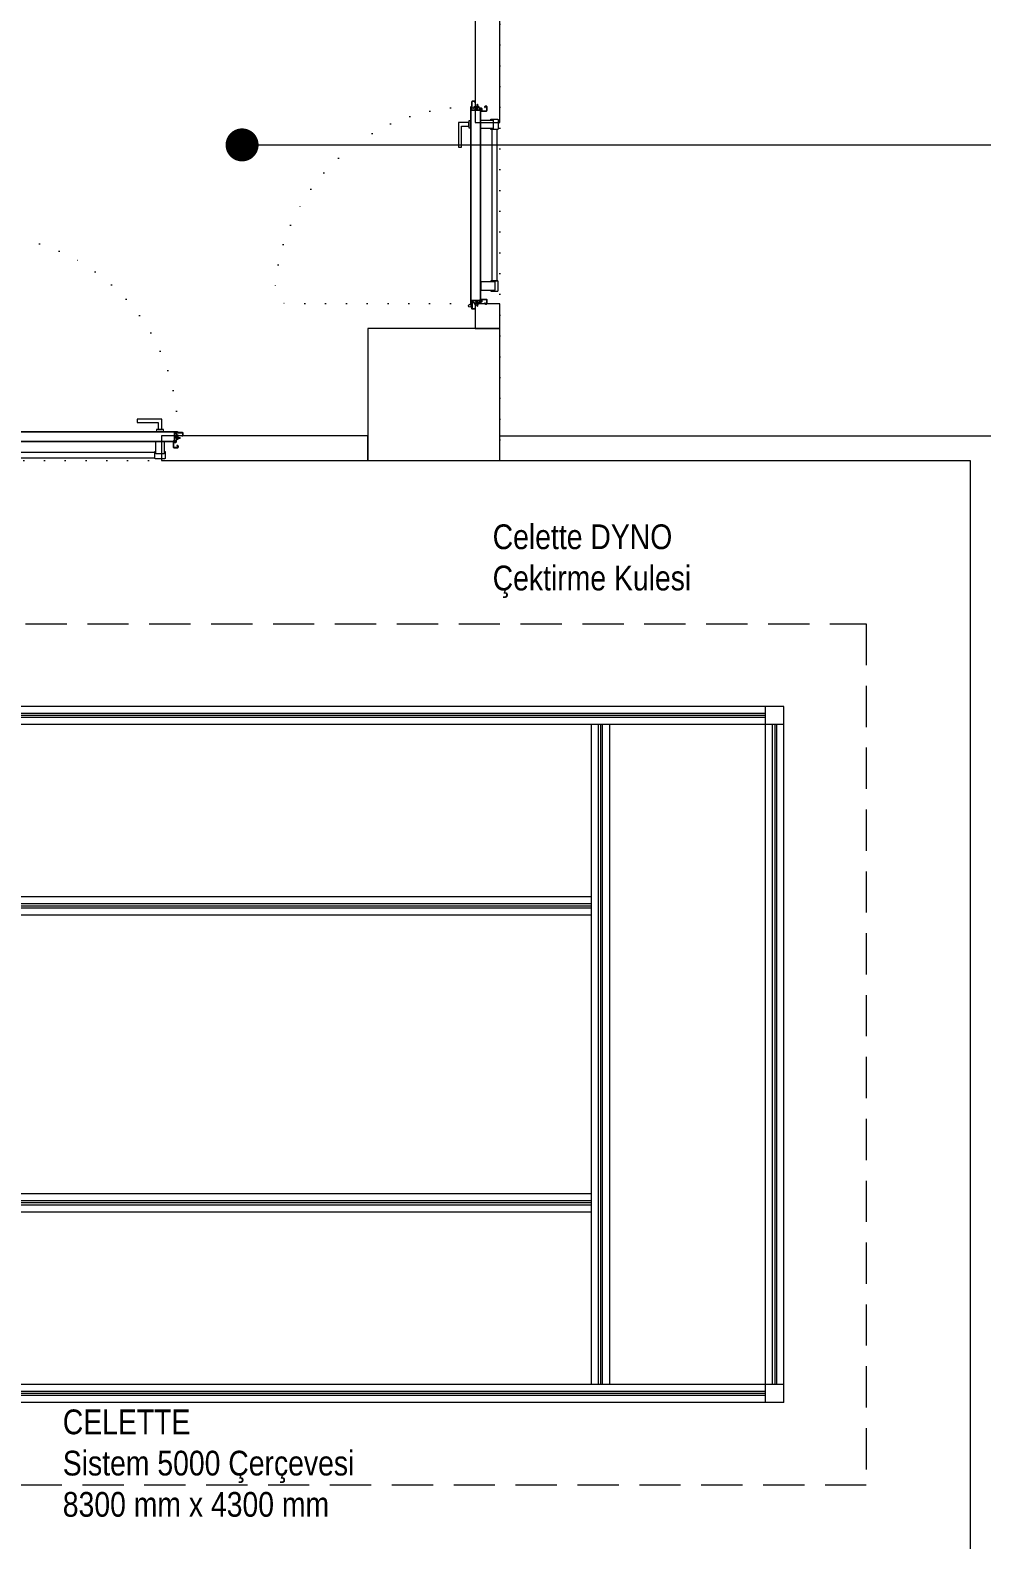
# Model space of a CAD drawing. Header units: metres. Extents: x -17822 to 152406, y -4219 to 19791.
# Drawn here: x 4155 to 4732, y 1746 to 2661 of the extents above; entities that cross this region are included whole.
import ezdxf

# ---------------------------------------------------------------- set-up
doc = ezdxf.new("R2010")
doc.units = ezdxf.units.M
doc.header["$LTSCALE"] = 100
doc.header["$MEASUREMENT"] = 0
doc.linetypes.add('DOT2', pattern=[0.125, 0, -0.125])
doc.linetypes.add('HIDDEN', pattern=[0.375, 0.25, -0.125])
doc.layers.get('0').update_dxf_attribs({"color": 9, "lineweight": 9})
for name, color, linetype, lineweight in [('00', 9, 'Continuous', 9), ('01', 9, 'Continuous', 9), ('06D', 9, 'Continuous', 9), ('10', 9, 'Continuous', 9), ('14', 9, 'Continuous', 9), ('20', 9, 'DOT2', 9), ('21_mahal200', 9, 'Continuous', 9), ('32-ekipman', 9, 'Continuous', 9)]:
    doc.layers.add(name, color=color, linetype=linetype, lineweight=lineweight)
doc.styles.add('MuuM_TEXT-STANDART', font='ARIALN.TTF')
doc.styles.get("Standard").update_dxf_attribs({"font": 'ARIALN.TTF'})
doc.dimstyles.new('MuuM_DIM200', dxfattribs={"dimscale": 20, "dimtxt": 2, "dimasz": 1, "dimexe": 1, "dimexo": 1, "dimgap": 1, "dimtad": 1, "dimdec": 1, "dimrnd": 0.5, "dimdsep": 46, "dimtxsty": 'MuuM_TEXT-STANDART', "dimblk": 'ARCHTICK', "dimcen": 0, "dimdle": 0.15, "dimclrd": 256, "dimclre": 256, "dimclrt": 256, "dimadec": 0, "dimazin": 0, "dimtfac": 5, "dimtdec": 1, "dimtix": 1, "dimtmove": 2, "dimatfit": 3, "dimldrblk": 'DOT', "dimfxl": 3, "dimfxlon": 1, "dimtolj": 1, "dimlwd": -1, "dimlwe": -1, "dimarcsym": 0})

# ---------------------------------------------------------------- blocks, each defined once
blk = doc.blocks.new('p-kolon_80x80')
blk.add_lwpolyline([(-40, -40), (40, -40), (40, 40), (-40, 40)], close=True)
blk = doc.blocks.new('2.bod.sitatik')
at = {"layer": '01'}
blk.add_blockref('p-kolon_80x80', (4400, -6190), dxfattribs=at)
blk = doc.blocks.new('*U19')
at = {"ltscale": 15}
for p, q in [((-25, 1), (-26, 0)), ((-25, -1), (-26, 0)), ((-23, 1), (-25, 1)), ((-23, 1), (-23, -2)), ((-21, -3), (-18, 3)), ((-21, -3), (-18, 3)), ((-20, -3), (-17, 3)), ((-20, -3), (-16, 3)), ((-18, -3), (-15, 3)), ((-18, -3), (-15, 3)), ((-18, 1), (-18, 2)), ((-17, -3), (-14, 3)), ((-17, -3), (-13, 3)), ((-17, 1), (-17, 2)), ((-15, -3), (-12, 3)), ((-15, -3), (-12, 3)), ((-15, 1), (-15, 2)), ((-14, -3), (-11, 3)), ((-14, -3), (-10, 3)), ((-14, 1), (-14, 2)), ((-12, -3), (-9, 3)), ((-12, -3), (-9, 3)), ((-12, 1), (-12, 2)), ((-11, -3), (-8, 3)), ((-11, -3), (-7, 3)), ((-11, 1), (-11, 2)), ((-9, -3), (-6, 3)), ((-9, -3), (-6, 3)), ((-9, 1), (-9, 2)), ((-8, -3), (-4, 3)), ((-8, -3), (-5, 3)), ((-8, 1), (-8, 2)), ((-6, -3), (-3, 3)), ((-6, -3), (-3, 3)), ((-6, 1), (-6, 2)), ((-5, -3), (-1, 3)), ((-5, -3), (-2, 3)), ((-5, 1), (-5, 2)), ((-3, 1), (-3, 2)), ((0, 4), (-2, 1)), ((-2, 1), (-2, 2)), ((0, 0), (-1, 0)), ((-25, -1), (-23, -2)), ((-9, -2), (-23, -2)), ((-21, -3), (-21, -2)), ((-20, -3), (-19, -2)), ((-20, -2), (-19, -2)), ((-19, -2), (-18, -2)), ((-18, -3), (-18, -2)), ((-17, -3), (-16, -2)), ((-17, -2), (-16, -2)), ((-16, -2), (-15, -2)), ((-15, -3), (-15, -2)), ((-14, -3), (-13, -2)), ((-14, -2), (-13, -2)), ((-13, -2), (-12, -2)), ((-12, -3), (-12, -2)), ((-11, -3), (-10, -2)), ((-11, -2), (-10, -2)), ((-10, -2), (-9, -2)), ((-9, -3), (-9, -2)), ((-8, -2), (-7, -2)), ((-8, -3), (-7, -2)), ((-7, -2), (-6, -2)), ((-6, -3), (-6, -2)), ((-5, -2), (-4, -2)), ((-5, -3), (-4, -2)), ((-4, -2), (-2, -2)), ((0, -4), (-2, -2)), ((0, 0), (-1, 0))]:
    blk.add_line(p, q, dxfattribs=at)
for p, q in [((-7, 1), (-23, 1)), ((-17, 1), (-19, 1)), ((-16, 1), (-17, 1)), ((-14, 1), (-16, 1)), ((-13, 1), (-14, 1)), ((-11, 1), (-13, 1)), ((-10, 1), (-11, 1)), ((-8, 1), (-10, 1)), ((-7, 1), (-8, 1)), ((-5, 1), (-7, 1)), ((-4, 1), (-5, 1)), ((-2, 1), (-4, 1)), ((-2, 1), (-2, 1)), ((0, 0), (0, 4)), ((-2, -2), (-2, -2)), ((0, 0), (0, -4))]:
    blk.add_line(p, q)
for centre, radius, start, end in [((-26, 4), 3.92, 274.361, 322.1025), ((-26, -4), 3.92, 37.8975, 85.639), ((-18, 3), 0.0971, 330.3204, 150.3204), ((-17, 3), 0.0971, 330.3204, 150.3204), ((-15, 3), 0.0971, 330.3204, 150.3204), ((-14, 3), 0.0971, 330.3204, 150.3204), ((-12, 3), 0.0971, 330.3204, 150.3204), ((-11, 3), 0.0971, 330.3204, 150.3204), ((-9, 3), 0.0971, 330.3204, 150.3204), ((-8, 3), 0.0971, 330.3204, 150.3204), ((-6, 3), 0.0971, 330.3204, 150.3204), ((-5, 3), 0.0971, 330.3204, 150.3204), ((-3, 3), 0.0971, 330.3204, 150.3204), ((-2, 3), 0.0971, 330.3204, 150.3204), ((-1, 0), 0.486, 90, 270), ((0, 4), 0.25, 0, 150.0864), ((-21, -3), 0.0971, 150.3204, 330.3204), ((-20, -3), 0.0971, 150.3204, 330.3204), ((-18, -3), 0.0971, 150.3204, 330.3204), ((-17, -3), 0.0971, 150.3204, 330.3204), ((-15, -3), 0.0971, 150.3204, 330.3204), ((-14, -3), 0.0971, 150.3204, 330.3204), ((-12, -3), 0.0971, 150.3204, 330.3204), ((-11, -3), 0.0971, 150.3204, 330.3204), ((-9, -3), 0.0971, 150.3204, 330.3204), ((-8, -3), 0.0971, 150.3204, 330.3204), ((-6, -3), 0.0971, 150.3204, 330.3204), ((-5, -3), 0.0971, 150.3204, 330.3204), ((0, -4), 0.25, 209.9136, 0)]:
    blk.add_arc(centre, radius, start, end, dxfattribs=at)
blk = doc.blocks.new('conta')
at = {"ltscale": 10}
for p, q in [((-2649.9, 5345.5), (-2649.8, 5345.6)), ((-2649.9, 5344.5), (-2649.8, 5344.3)), ((-2649.8, 5344.3), (-2649.7, 5344.3)), ((-2649.7, 5345.4), (-2649.3, 5345.4)), ((-2649.2, 5345.4), (-2649.1, 5345.5)), ((-2649, 5344), (-2648.8, 5343.8)), ((-2648.9, 5344.1), (-2648.7, 5343.9)), ((-2648.8, 5345.1), (-2648.6, 5345.3)), ((-2648.8, 5344.9), (-2648.6, 5345.2)), ((-2648.7, 5343.8), (-2648.7, 5343.8)), ((-2648.6, 5345.3), (-2648.6, 5345.3))]:
    blk.add_line(p, q, dxfattribs=at)
for centre, radius, start, end in [((-2649.8, 5345.5), 0.05, 140.6345, 188.9372), ((-2653, 5345), 3.19, 350.4674, 8.9372), ((-2649.9, 5344.5), 0.02, 170.4674, 213.7451), ((-2649.7, 5345.6), 0.0696, 22.2428, 159.258), ((-2650.9, 5345), 1.24, 340.3382, 16.7772), ((-2649.7, 5344.6), 0.03, 160.3382, 273.2666), ((-2649.7, 5345.4), 0.03, 90, 196.7772), ((-2649.6, 5341.5), 3.01, 80.4362, 93.2666), ((-2649.3, 5345.5), 0.05, 270, 303.0062), ((-2649.2, 5344.1), 0.231, 353.9571, 81.9004), ((-2649.1, 5345.5), 0.03, 4.7972, 123.0062), ((-2649.1, 5344.5), 0.03, 260.4362, 338.7066), ((-2651.2, 5344.8), 2.33, 7.5897, 18.7951), ((-2649, 5345.6), 0.05, 18.7951, 42.1429), ((-2650.2, 5345), 1.27, 338.7066, 23.0418), ((-2648.9, 5344.1), 0.1, 173.9571, 217.2653), ((-2648.8, 5345.1), 0.05, 187.5897, 322.7347), ((-2658.2, 5345.2), 9.36, 353.6857, 357.8537), ((-2648.8, 5344.2), 0.1, 173.6857, 217.2653), ((-2648.8, 5344.8), 0.05, 142.7347, 180.2669), ((-2648.7, 5343.8), 0.05, 217.2653, 307.2653), ((-2648.7, 5343.8), 0.05, 307.2653, 37.2653), ((-2648.6, 5345.3), 0.05, 52.7347, 142.7347), ((-2648.6, 5345.3), 0.05, 322.7347, 52.7347)]:
    blk.add_arc(centre, radius, start, end, dxfattribs=at)
for points, knots in [([(-2649, 5345.6), (-2649, 5345.6), (-2649.1, 5345.7), (-2649.2, 5345.4), (-2649.3, 5345.7), (-2649.4, 5345.5), (-2649.5, 5345.7), (-2649.6, 5345.5), (-2649.7, 5345.6), (-2649.7, 5345.6)], [0.0086373, 0.0086373, 0.0086373, 0.0086373, 0.1097304, 0.3133405, 0.4430081, 0.5658764, 0.7165186, 0.8527974, 0.9648495, 0.9648495, 0.9648495, 0.9648495]), ([(-2649.7, 5344.3), (-2649.7, 5344.3), (-2649.7, 5344.5), (-2649.6, 5344.3), (-2649.3, 5344.4), (-2649.2, 5344.4), (-2649.2, 5344.4)], [0, 0, 0, 0, 0.1008757, 0.3841126, 0.5436166, 0.6906785, 0.6906785, 0.6906785, 0.6906785])]:
    blk.add_open_spline(points, degree=3, knots=knots, dxfattribs=at)
blk = doc.blocks.new('p-yn_sackasa')
at = {"layer": '10', "linetype": 'Continuous'}
for p, q in [((-2.19, 0), (-2.19, -0.15)), ((0, 6.16), (0, 6.9)), ((0.01, 6.9), (0.01, 6.15)), ((0.14, 6.9), (0.14, 6.16)), ((0.15, 6.9), (0.15, 6.16)), ((2.69, 7.16), (0.26, 7.16)), ((2.69, 7.15), (0.26, 7.15)), ((2.69, 7.02), (0.26, 7.02)), ((0.26, 7.01), (2.69, 7.01)), ((0.26, 6.05), (0.76, 6.05)), ((0.75, 6.04), (0.26, 6.04)), ((0.26, 5.91), (0.75, 5.91)), ((0.76, 5.9), (0.26, 5.9)), ((0.67, -0.71), (0.67, 2.27)), ((0.69, -0.71), (0.69, 2.27)), ((0.75, 5.91), (0.75, 6.04)), ((0.76, 5.9), (0.76, 6.05)), ((0.81, -0.71), (0.81, 2.27)), ((0.83, -0.71), (0.83, 2.27)), ((0.92, 2.33), (0.95, 2.32)), ((0.93, 2.34), (0.95, 2.33)), ((1.01, 2.46), (0.99, 2.47)), ((0.99, 2.46), (1.01, 2.45)), ((1.11, 2.52), (1.11, 3.73)), ((1.12, 2.52), (1.12, 3.73)), ((1.25, 3.73), (1.25, 2.52)), ((1.26, 2.52), (1.26, 3.73)), ((1.37, 3.98), (2.49, 3.98)), ((2.49, 3.97), (1.37, 3.97)), ((1.37, 3.84), (2.49, 3.84)), ((2.49, 3.83), (1.37, 3.83)), ((2.6, 3.69), (2.5, 3.36)), ((2.51, 3.35), (2.61, 3.69)), ((2.73, 3.65), (2.63, 3.32)), ((2.74, 3.64), (2.64, 3.31)), ((2.8, 3.29), (2.8, 6.9)), ((2.81, 3.29), (2.81, 6.9)), ((2.94, 3.29), (2.94, 6.9)), ((2.95, 3.29), (2.95, 6.9)), ((-2.95, -0.25), (-2.95, -1.75)), ((-2.94, -1.75), (-2.94, -0.25)), ((-2.81, -0.25), (-2.81, -1.75)), ((-2.8, -0.25), (-2.8, -1.75)), ((-2.19, 0), (-2.7, 0)), ((-2.2, -0.01), (-2.7, -0.01)), ((-2.2, -0.14), (-2.7, -0.14)), ((-2.19, -0.15), (-2.7, -0.15)), ((1.01, -1.85), (-2.7, -1.85)), ((1.01, -1.86), (-2.7, -1.86)), ((-2.7, -1.99), (1.01, -1.99)), ((1.01, -2), (-2.7, -2)), ((-2.2, -0.14), (-2.2, -0.01)), ((0.92, -0.77), (0.95, -0.76)), ((0.93, -0.78), (0.95, -0.77)), ((0.99, -0.89), (1.01, -0.88)), ((1.01, -0.89), (0.99, -0.91)), ((1.11, -0.96), (1.11, -1.75)), ((1.12, -0.96), (1.12, -1.75)), ((1.25, -0.96), (1.25, -1.75)), ((1.26, -0.96), (1.26, -1.75))]:
    blk.add_line(p, q, dxfattribs=at)
for points in [[(0.15, 2.14), (0.67, 2.14), (0.67, -0.54), (0.15, -0.54)], [(0.15, 2.14), (0.41, 2.14), (0.41, -0.54), (0.15, -0.54)]]:
    blk.add_lwpolyline(points, close=True, dxfattribs=at)
for centre, radius, start, end in [((0.26, 6.9), 0.261, 90, 180), ((0.26, 6.16), 0.261, 180, 270), ((0.26, 6.9), 0.249, 90, 180), ((0.26, 6.16), 0.249, 181.34499, 271.35021), ((0.26, 6.9), 0.122, 90, 180), ((0.26, 6.16), 0.122, 180, 270), ((0.26, 6.9), 0.11, 90, 180), ((0.26, 6.16), 0.11, 180, 270), ((0.89, 2.27), 0.219, 63.21528, 180), ((0.89, 2.27), 0.206, 63.21689, 180), ((0.89, 2.27), 0.0801, 63.21502, 180), ((0.89, 2.27), 0.0674, 63.21445, 180), ((1.04, 2.52), 0.206, 243.2197, 0), ((1.04, 2.52), 0.219, 243.21479, 0), ((1.04, 2.52), 0.0801, 243.22028, 0), ((1.04, 2.52), 0.0674, 243.21287, 0), ((1.37, 3.73), 0.253, 90, 180), ((1.37, 3.73), 0.24, 90, 180), ((1.37, 3.73), 0.114, 90, 180), ((1.37, 3.73), 0.101, 90, 180), ((2.49, 3.72), 0.261, 342.86025, 90), ((2.49, 3.72), 0.249, 342.86129, 90), ((2.49, 3.72), 0.122, 342.86074, 90), ((2.49, 3.72), 0.11, 342.86215, 90), ((2.72, 3.29), 0.232, 162.8601, 0), ((2.72, 3.29), 0.219, 162.86127, 0), ((2.72, 3.29), 0.0927, 162.86053, 0), ((2.72, 3.29), 0.0801, 162.86241, 0), ((2.69, 6.9), 0.261, 0, 90), ((2.69, 6.9), 0.249, 0, 90), ((2.69, 6.9), 0.122, 0, 90), ((2.69, 6.9), 0.11, 0, 90), ((-2.7, -0.25), 0.253, 90, 180), ((-2.7, -1.75), 0.253, 180, 270), ((-2.7, -0.25), 0.24, 90, 180), ((-2.7, -1.75), 0.24, 180, 270), ((-2.7, -0.25), 0.114, 90, 180), ((-2.7, -1.75), 0.114, 180, 270), ((-2.7, -0.25), 0.101, 90, 180), ((-2.7, -1.75), 0.101, 180, 270), ((0.89, -0.71), 0.219, 180, 296.78496), ((0.89, -0.71), 0.206, 180, 296.78515), ((0.89, -0.71), 0.0801, 180, 296.78498), ((0.89, -0.71), 0.0674, 180, 180.52454), ((0.89, -0.71), 0.0674, 180, 296.78713), ((1.04, -0.96), 0.219, 0, 116.78545), ((1.04, -0.96), 0.206, 0, 116.78362), ((1.04, -0.96), 0.0801, 0, 116.78105), ((1.04, -0.96), 0.0674, 0, 116.78713), ((1.01, -1.75), 0.114, 270, 0), ((1.01, -1.75), 0.24, 270, 0), ((1.01, -1.75), 0.101, 270, 0), ((1.01, -1.75), 0.253, 270, 0)]:
    blk.add_arc(centre, radius, start, end, dxfattribs=at)
at = {"layer": '10', "xscale": 0.0842696629213483, "yscale": 0.0842696629213483, "zscale": 0.0842696629213483}
blk.add_blockref('*U19', (0.95, 1.35), dxfattribs=at)
at = {"layer": '14', "xscale": -0.7887640449438696, "yscale": 0.7887640449438696, "zscale": 0.7887640449438204, "rotation": 90}
blk.add_blockref('conta', (4217.78, -2086.42), dxfattribs=at)
blk = doc.blocks.new('*U28')
at = {"layer": '06D'}
for points in [[(110.12, 4.76), (110.12, 11.01), (95.12, 11.01), (95.12, 9.14), (107.87, 9.14), (107.87, 9.14), (107.87, 4.76), (110.12, 4.76)], [(111.2, 3.51), (111.2, 4.76), (106.8, 4.76), (106.8, 3.51), (111.2, 3.51)]]:
    blk.add_lwpolyline(points, dxfattribs=at)
for points in [[(8.5, -8.61), (7.87, -8.61), (7.87, -12.61, 0.414214), (8.25, -12.98), (13.75, -12.98, 0.414214), (14.12, -12.61), (14.12, -8.61), (13.5, -8.61)], [(111.5, -8.61), (112.12, -8.61), (112.12, -12.61, -0.414214), (111.75, -12.98), (106.25, -12.98, -0.414214), (105.87, -12.61), (105.87, -8.61), (106.5, -8.61)]]:
    blk.add_lwpolyline(points, format="xyb", dxfattribs=at)
for points in [[(8.5, -11.11), (13.5, -11.11), (13.5, -2.49), (8.5, -2.49)], [(111.5, -9.99), (106.5, -9.99), (106.5, -2.49), (111.5, -2.49)], [(14.12, -12.36), (105.87, -12.36), (105.87, -9.23), (14.12, -9.23)]]:
    blk.add_lwpolyline(points, close=True, dxfattribs=at)
at = {"layer": '10', "ltscale": 10}
for p, q in [((-1.6, 3.68), (-1.73, 3.58)), ((-1.6, 3.68), (-1.73, 3.58)), ((-1.22, 3.11), (-1.22, 3.24)), ((-1.22, 3.11), (-1.22, 3.24)), ((-1.22, 3.11), (-1.05, 3.11)), ((-1.22, 3.11), (-1.05, 3.11)), ((-1.05, 2.95), (-1.05, 3.38)), ((-1.05, 2.95), (-1.05, 3.38)), ((-0.84, 2.95), (-0.84, 3.38)), ((-0.84, 2.95), (-0.84, 3.38)), ((0.3, 3.41), (0.3, 3.29)), ((0.4, 3.51), (119.6, 3.51)), ((0.4, 3.19), (2.25, 3.19)), ((0.45, 3.36), (119.54, 3.36)), ((0.45, 3.36), (0.45, 3.34)), ((0.45, 3.34), (2.35, 3.34)), ((1, 0.04), (2, 0.69)), ((2, 1.13), (2, 0.69)), ((2.3, 1.13), (2, 1.13)), ((2, 0.69), (2, -0.81)), ((2.3, 3.14), (2.3, -2.39)), ((2.3, 0.69), (2.3, 1.13)), ((2.3, -0.81), (2.3, 0.69)), ((2.45, 3.24), (2.45, -2.29)), ((117.55, 3.24), (117.55, -2.29)), ((119.54, 3.34), (117.65, 3.34)), ((117.7, 3.14), (117.7, -2.39)), ((117.7, 1.13), (117.7, -0.37)), ((118, 1.13), (117.7, 1.13)), ((117.7, 1.13), (117.7, -0.37)), ((118, 1.13), (117.7, 1.13)), ((119.6, 3.19), (117.75, 3.19)), ((118, -0.37), (118, 1.13)), ((118, -0.37), (118, 1.13)), ((118, 0.88), (119, 0.88)), ((118, 0.88), (119, 0.88)), ((118, 0.68), (119, 0.68)), ((118, 0.68), (119, 0.68)), ((119, 0.28), (118, -0.37)), ((119, 0.28), (118, -0.37)), ((119.55, 3.36), (119.55, 3.34)), ((119.7, 3.41), (119.7, 3.29)), ((2, -0.36), (1, -0.36)), ((2, -0.56), (1, -0.56)), ((2, -0.81), (2.3, -0.81)), ((2.4, -2.49), (117.6, -2.49)), ((2.5, -2.34), (117.5, -2.34)), ((117.7, -0.37), (117.7, -0.81)), ((117.7, -0.37), (117.7, -0.81)), ((117.7, -0.81), (118, -0.81)), ((117.7, -0.81), (118, -0.81)), ((118, -0.81), (118, -0.37)), ((118, -0.81), (118, -0.37))]:
    blk.add_line(p, q, dxfattribs=at)
blk.add_circle((-0.95, 4.22), 0.843, dxfattribs=at)
blk.add_circle((-0.95, 4.22), 0.843, dxfattribs=at)
for centre, radius, start, end in [((-0.95, 4.22), 1.01, 219.4092, 254.28614), ((-0.95, 4.22), 1.01, 219.4092, 254.28614), ((-0.42, 3.21), 0.428, 156.35197, 217.62095), ((-0.42, 3.21), 0.428, 156.35197, 217.62095), ((-0.42, 3.21), 0.302, 105.55242, 240.03149), ((-0.42, 3.21), 0.302, 105.55242, 240.03149), ((0.4, 3.41), 0.1, 90, 180), ((0.4, 3.29), 0.1, 180, 270), ((0.45, 3.36), 0.005, 90, 180), ((0.45, 3.34), 0.005, 180, 270), ((2.25, 3.14), 0.05, 0, 90), ((2.35, 3.24), 0.1, 0, 90), ((117.65, 3.24), 0.1, 90, 180), ((117.75, 3.14), 0.05, 90, 180), ((119.54, 3.36), 0.005, 0, 90), ((119.54, 3.34), 0.005, 270, 0), ((119.6, 3.41), 0.1, 0, 90), ((119.6, 3.29), 0.1, 270, 0), ((2.4, -2.39), 0.1, 180, 270), ((2.5, -2.29), 0.05, 180, 270), ((117.56, -2.35), 0.141, 284.92708, 345.07292)]:
    blk.add_arc(centre, radius, start, end, dxfattribs=at)
at = {"layer": '20'}
blk.add_lwpolyline([(0.3, 3.35), (0.3, 122.75, -0.414214), (119.7, 3.35, 1)], format="xyb", dxfattribs=at)
at = {"xscale": -1, "rotation": 180}
blk.add_blockref('p-yn_sackasa', (0, 0.95), dxfattribs=at)
at = {"rotation": 180}
blk.add_blockref('p-yn_sackasa', (120, 0.95), dxfattribs=at)
blk = doc.blocks.new('5000')
for p, q in [((11, 11), (-811, 11)), ((11, 11), (-811, 11)), ((-811, -411), (-811, 11)), ((-800, -411), (-800, 11)), ((-510.19, 16.58), (-526.55, 7.82)), ((-510.19, 5.99), (-510.19, 16.58)), ((-510.19, 16.58), (-478.69, 16.58)), ((-478.69, 16.58), (-462.33, 7.82)), ((-478.69, 16.58), (-478.69, 5.99)), ((0, -411), (0, 11)), ((11, -411), (11, 11)), ((11, 0), (-811, 0)), ((11, 0), (-811, 0)), ((-806.75, -400), (-806.75, 0)), ((-805.5, 0), (-805.5, -400)), ((-804.25, -400), (-804.25, 0)), ((0, 6.75), (-800, 6.75)), ((0, 6.75), (-800, 6.75)), ((0, 5.5), (-800, 5.5)), ((0, 5.5), (-800, 5.5)), ((0, 4.25), (-800, 4.25)), ((0, 4.25), (-799.9, 4.25)), ((-705.5, -400), (-705.5, 0)), ((-701.25, -400), (-701.25, 0)), ((-700, 0), (-700, -400)), ((-700, 0), (-700, -394.5)), ((-698.75, -400), (-698.75, 0)), ((-694.5, -400), (-694.5, 0)), ((-527.59, 7.82), (-527.59, -0.4)), ((-527.59, 7.82), (-526.55, 7.82)), ((-526.55, -0.4), (-526.55, 7.82)), ((-510.19, -3.08), (-510.19, 0.1)), ((-502.25, 7.63), (-486.63, 7.63)), ((-502.25, 4.16), (-502.25, 7.63)), ((-502.25, 2.79), (-502.25, 7.63)), ((-502.25, 2.79), (-502.25, 4.16)), ((-502.25, 2.79), (-486.63, 2.79)), ((-486.63, 4.16), (-486.63, 7.63)), ((-486.63, 7.63), (-486.63, 2.79)), ((-486.63, 2.79), (-486.63, 4.16)), ((-478.69, 0.1), (-478.69, -3.08)), ((-462.33, -0.4), (-462.33, 7.82)), ((-461.29, 7.82), (-462.33, 7.82)), ((-461.29, 7.82), (-461.29, -0.4)), ((-105.5, -400), (-105.5, 0)), ((-101.25, -400), (-101.25, 0)), ((-100, 0), (-100, -400)), ((-100, 0), (-100, -394.5)), ((-98.75, -400), (-98.75, 0)), ((-94.5, -400), (-94.5, 0)), ((4.25, -400), (4.25, 0)), ((5.5, 0), (5.5, -400)), ((5.5, 0), (5.5, -394.5)), ((6.75, -400), (6.75, 0)), ((-527.59, -0.4), (-527.59, -87.5)), ((-526.55, -87.5), (-526.55, -0.4)), ((-515.4, -65.72), (-515.4, -0.81)), ((-510.56, -65.72), (-510.56, -0.81)), ((-510.19, -3.08), (-478.69, -3.08)), ((-510.19, -40.76), (-510.19, -3.08)), ((-478.69, -3.08), (-478.69, -40.76)), ((-478.32, -0.81), (-478.32, -65.72)), ((-473.48, -0.81), (-473.48, -65.72)), ((-462.33, -87.5), (-462.33, -0.4)), ((-461.29, -0.4), (-461.29, -87.5)), ((-461.29, -0.4), (-461.29, -87.5)), ((-510.19, -40.76), (-478.69, -40.76)), ((-510.19, -49.49), (-510.19, -40.76)), ((-478.69, -40.76), (-478.69, -49.49)), ((-510.19, -49.49), (-478.69, -49.49)), ((-510.19, -57.81), (-510.19, -49.49)), ((-478.69, -49.49), (-478.69, -57.81)), ((-510.19, -65.68), (-510.19, -57.81)), ((-510.19, -57.81), (-478.69, -57.81)), ((-504.99, -63.01), (-508.42, -63.01)), ((-508.42, -63.01), (-508.42, -82.3)), ((-504.99, -63.01), (-504.99, -82.3)), ((-496.34, -63.01), (-504.99, -63.01)), ((-496.34, -63.01), (-492.54, -63.01)), ((-496.34, -69.81), (-496.34, -63.01)), ((-483.89, -63.01), (-492.54, -63.01)), ((-492.54, -63.01), (-492.54, -69.81)), ((-483.89, -82.3), (-483.89, -63.01)), ((-483.89, -63.01), (-480.46, -63.01)), ((-480.46, -63.01), (-480.46, -82.3)), ((-478.69, -57.81), (-478.69, -65.68)), ((-515.77, -65.72), (-515.77, -67.51)), ((-510.19, -67.51), (-510.19, -65.72)), ((-510.19, -87.5), (-510.19, -67.55)), ((-496.34, -67.94), (-498.22, -67.94)), ((-498.22, -67.94), (-498.22, -86.92)), ((-496.34, -69.81), (-492.54, -69.81)), ((-490.66, -67.94), (-492.54, -67.94)), ((-490.66, -86.92), (-490.66, -67.94)), ((-478.69, -65.72), (-478.69, -67.51)), ((-478.69, -67.55), (-478.69, -87.5)), ((-473.11, -67.51), (-473.11, -65.72)), ((-508.42, -85.73), (-508.42, -82.3)), ((-508.42, -82.3), (-504.99, -82.3)), ((-504.99, -82.3), (-508.42, -82.3)), ((-504.99, -82.3), (-498.22, -82.3)), ((-504.99, -82.3), (-504.99, -85.73)), ((-504.99, -82.3), (-504.99, -85.73)), ((-490.66, -82.3), (-483.89, -82.3)), ((-483.89, -82.3), (-483.89, -85.73)), ((-480.46, -82.3), (-483.89, -82.3)), ((-483.89, -82.3), (-483.89, -85.73)), ((-483.89, -82.3), (-480.46, -82.3)), ((-480.46, -85.73), (-480.46, -82.3)), ((-510.19, -86.46), (-526.55, -86.46)), ((-510.19, -87.5), (-526.55, -87.5)), ((-511.23, -87.5), (-511.23, -114.54)), ((-510.19, -114.54), (-510.19, -87.5)), ((-498.79, -87.5), (-510.19, -87.5)), ((-504.99, -85.73), (-508.42, -85.73)), ((-498.22, -85.73), (-504.99, -85.73)), ((-504.99, -108.3), (-504.99, -87.5)), ((-498.79, -97.75), (-498.79, -85.73)), ((-498.22, -85.73), (-498.79, -85.73)), ((-490.66, -86.92), (-498.22, -86.92)), ((-483.89, -85.73), (-490.66, -85.73)), ((-490.09, -85.73), (-490.66, -85.73)), ((-490.09, -85.73), (-490.09, -97.75)), ((-478.69, -87.5), (-490.09, -87.5)), ((-483.89, -85.73), (-480.46, -85.73)), ((-483.89, -108.3), (-483.89, -87.5)), ((-478.69, -86.46), (-462.33, -86.46)), ((-478.69, -87.5), (-462.33, -87.5)), ((-478.69, -114.54), (-478.69, -87.5)), ((-477.65, -87.5), (-477.65, -114.54)), ((-462.33, -86.46), (-462.33, -87.5)), ((-461.29, -87.5), (-462.33, -87.5)), ((-490.09, -97.75), (-498.79, -97.75)), ((-105.5, -104.5), (-694.5, -104.5)), ((-105.5, -108.75), (-694.5, -108.75)), ((-504.99, -108.3), (-510.19, -108.3)), ((-478.69, -108.3), (-510.19, -108.3)), ((-483.89, -108.3), (-478.69, -108.3)), ((-105.5, -110), (-694.5, -110)), ((-105.5, -111.25), (-694.5, -111.25)), ((-105.5, -115.5), (-694.5, -115.5)), ((-510.19, -114.54), (-511.23, -114.54)), ((-510.19, -113.5), (-510.19, -114.54)), ((-478.69, -113.5), (-510.19, -113.5)), ((-510.19, -114.54), (-478.69, -114.54)), ((-478.69, -113.5), (-478.69, -114.54)), ((-477.65, -114.54), (-478.69, -114.54)), ((-105.5, -284.5), (-694.5, -284.5)), ((-105.5, -288.75), (-694.5, -288.75)), ((-105.5, -290), (-694.5, -290)), ((-105.5, -291.25), (-694.5, -291.25)), ((-105.5, -295.5), (-694.5, -295.5)), ((11, -400), (-811, -400)), ((11, -411), (-811, -411)), ((0, -404.25), (-800, -404.25)), ((0, -405.5), (-800, -405.5)), ((0, -406.75), (-799.9, -406.75))]:
    blk.add_line(p, q)
for centre, radius in [((-520.17, -84.41), 3.09), ((-468.71, -84.41), 3.09), ((-494.44, -110.9), 1.9)]:
    blk.add_circle(centre, radius)
for centre in [(-512.98, -67.51), (-512.98, -67.51), (-475.9, -67.51), (-475.9, -67.51)]:
    blk.add_arc(centre, 2.79, 180, 0)
at = {"extrusion": (0, 0, -1)}
for centre, major_axis, start_param, end_param in [((-512.98, -0.81), (2.42, 0), 2.094395, 3.141593), ((-512.98, -0.81), (-2.42, 0), 3.141593, 6.283185), ((-512.98, -0.81), (2.42, 0), 0, 2.094395), ((-475.9, -0.81), (-2.42, 0), 4.18879, 6.283185), ((-475.9, -0.81), (2.42, 0), 0, 3.141593), ((-475.9, -0.81), (-2.42, 0), 3.141593, 4.18879), ((-512.98, -65.72), (2.79, 0), 5.759084, 9.948879), ((-512.98, -65.72), (-2.42, 0), 3.141593, 6.283185), ((-475.9, -65.72), (-2.79, 0), 2.617491, 6.807287), ((-475.9, -65.72), (2.42, 0), 0, 3.141593)]:
    blk.add_ellipse(centre, major_axis=major_axis, ratio=0.827531, start_param=start_param, end_param=end_param, dxfattribs=at)
for points, knots in [([(-515.4, -0.81), (-514.9, 1.56), (-513.4, 3.76), (-510.75, 5.7), (-507.47, 6.97), (-503.81, 7.57), (-502.25, 7.63)], [6.283185, 6.283185, 6.520063, 6.782596, 7.096755, 7.410914, 7.725073, 7.853982, 7.853982]), ([(-510.56, -0.81), (-510.36, -0.16), (-509.45, 0.82), (-507.96, 1.69), (-505.86, 2.39), (-503.31, 2.76), (-502.25, 2.79)], [6.283185, 6.283185, 6.597345, 6.911504, 7.180112, 7.455784, 7.740918, 7.853982, 7.853982]), ([(-486.63, 7.63), (-482.88, 7.3), (-479.41, 6.3), (-476.47, 4.64), (-474.33, 2.26), (-473.49, -0.45), (-473.48, -0.81)], [1.570796, 1.570796, 1.884956, 2.199115, 2.513274, 2.827433, 3.106883, 3.141593, 3.141593]), ([(-486.63, 2.79), (-483.95, 2.58), (-481.6, 1.96), (-479.83, 1.1), (-478.79, 0.21), (-478.36, -0.51), (-478.32, -0.81)], [1.570796, 1.570796, 1.861364, 2.149037, 2.428338, 2.697874, 2.978619, 3.141593, 3.141593])]:
    blk.add_open_spline(points, degree=1, knots=knots)
blk = doc.blocks.new('_ArchTick')
at = {"color": 0, "linetype": 'ByBlock', "const_width": 0.15}
blk.add_lwpolyline([(-0.5, -0.5), (0.5, 0.5)], dxfattribs=at)
blk = doc.blocks.new('_Dot')
at = {"color": 0, "linetype": 'ByBlock', "lineweight": -2}
blk.add_line((-0.5, 0), (-1, 0), dxfattribs=at)
at = {"color": 0, "linetype": 'ByBlock', "const_width": 0.5}
blk.add_lwpolyline([(-0.25, 0, 1), (0.25, 0, 1)], format="xyb", close=True, dxfattribs=at)
blk = doc.blocks.new('2.bod.Mimari')
at = {"layer": '00'}
for points in [[(4425, -6025), (4440, -6025), (4440, -5950), (4425, -5950)], [(4440, -6135), (4425, -6135), (4425, -6150), (4440, -6150)]]:
    blk.add_lwpolyline(points, close=True, dxfattribs=at)
for points in [[(4235, -6230), (4360, -6230), (4360, -6215), (4360, -6215), (4235, -6215)], [(4235, -6215), (4235, -6230)], [(4440, -6215), (4740, -6215), (4740, -6965), (4440, -6965)], [(4440, -6230), (4725, -6230), (4725, -6950), (4440, -6950)]]:
    blk.add_lwpolyline(points, dxfattribs=at)
at = {"layer": '20'}
blk.add_lwpolyline([(3660, -6230), (4440, -6230), (4440, -4550), (3660, -4550)], close=True, dxfattribs=at)
at = {"layer": '20', "linetype": 'HIDDEN'}
blk.add_lwpolyline([(3740, -6329), (4662, -6329), (4662, -6851), (3740, -6851)], close=True, dxfattribs=at)
at = {"layer": '10', "rotation": 90.00000000000001}
blk.add_blockref('*U28', (4425.95, -6135.15), dxfattribs=at)
at = {"layer": '10'}
blk.add_blockref('*U28', (4125, -6215.95), dxfattribs=at)
at = {"layer": '32-ekipman', "ltscale": 2}
blk.add_blockref('5000', (4601, -6390), dxfattribs=at)
at = {"layer": '32-ekipman', "ltscale": 2, "char_height": 15, "width": 234.5272, "attachment_point": 1}
for s, insert in [('Celette DYNO\\PÇektirme Kulesi', (4435.6, -6268.67)), ('CELETTE\\PSistem 5000 Çerçevesi\\P8300 mm x 4300 mm', (4175.11, -6805.21))]:
    blk.add_mtext(s, dxfattribs=dict(at, insert=insert))
at = {"layer": '21_mahal200'}
blk.add_leader([(4283.75, -6038.63), (4747.86, -6038.57)], dimstyle='MuuM_DIM200', override={"dimasz": 1, "dimfxl": 10}, dxfattribs=at)

msp = doc.modelspace()

# ---------------------------------------------------------------- block references
for name in ['2.bod.sitatik', '2.bod.Mimari']:
    msp.add_blockref(name, (0, 8630))

doc.saveas('drawing.dxf')
